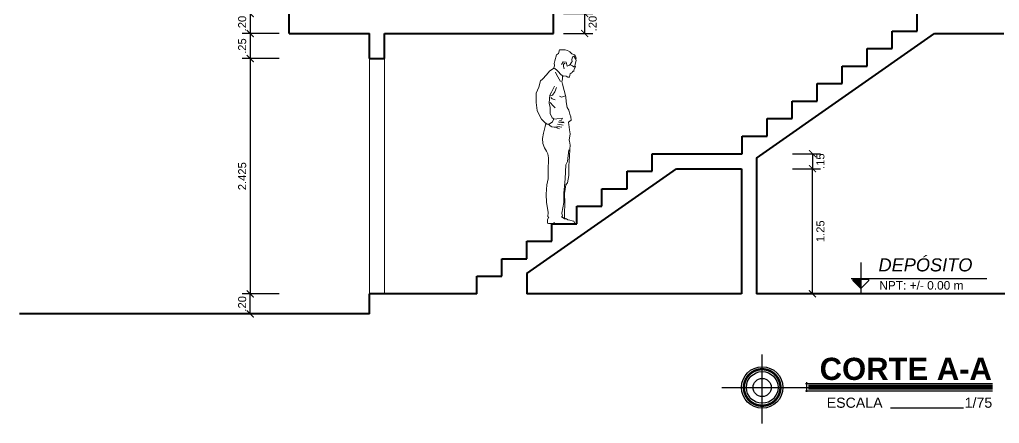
# Model space of a CAD drawing. Header units: millimetres. Extents: x 148 to 461, y 24 to 94.
# Drawn here: x 169.36 to 179.15, y 42.39 to 46.42 of the extents above; entities that cross this region are included whole.
import ezdxf

# ---------------------------------------------------------------- set-up
doc = ezdxf.new("R2010")
doc.units = ezdxf.units.MM
doc.header["$PDMODE"] = 32
doc.layers.get('0').update_dxf_attribs({"lineweight": 0})
doc.layers.get('Defpoints').update_dxf_attribs({"lineweight": 0})
for name, color, linetype, lineweight in [('A-Dims', 22, 'Continuous', 0), ('A-Stair', 53, 'Continuous', 0), ('A-Text', 30, 'Continuous', 30), ('A-Wall', 153, 'Continuous', 40), ('linea fachada', 181, 'Continuous', 40)]:
    doc.layers.add(name, color=color, linetype=linetype, lineweight=lineweight)
doc.styles.add('ejes', font='swissel.ttf')
doc.styles.add('FITO', font='ARIAL.TTF')
doc.dimstyles.new('DIM50', dxfattribs={"dimtxt": 0.08, "dimasz": 0.07, "dimexe": 0.08, "dimexo": 0.1, "dimgap": 0.04, "dimtad": 2, "dimzin": 4, "dimdsep": 46, "dimtxsty": 'ejes', "dimblk": 'ARCHTICK', "dimcen": 0.05, "dimadec": 0, "dimazin": 0, "dimtfac": 1, "dimtix": 1, "dimtmove": 0, "dimatfit": 3, "dimfxl": 0.08, "dimarcsym": 0})

# ---------------------------------------------------------------- blocks, each defined once
blk = doc.blocks.new('Persona005')
for p, q in [((-81.7401971953502, 178.6632199102185), (-71.89568840830597, 218.8305905337)), ((-71.89568840830597, 218.8305905337), (-28.78077150265758, 215.8425093277485)), ((-28.78077150265758, 215.8425093277485), (-12.12037005830125, 216.8038443445133)), ((-12.12037005830125, 216.8038443445133), (12.37094044567976, 209.9167416859597)), ((12.37094044567976, 209.9167416859597), (37.83563688971236, 197.1487884633236)), ((-119.0662887692886, 100.3081166977735), (-101.3558136912378, 163.9857431158227)), ((-101.3558136912378, 163.9857431158227), (-81.7401971953502, 178.6632199102185)), ((37.83563688971236, 197.1487884633236), (60.35059597461644, 175.5644893177222)), ((60.35059597461644, 175.5644893177222), (85.81857903409018, 165.7364136078876)), ((85.81857903409018, 165.7364136078876), (96.58169683715333, 151.0249751205939)), ((103.3910162635814, 105.9391844882705), (95.52285889561362, 80.46901035183596)), ((96.58169683715333, 151.0249751205939), (105.3761319905036, 128.4760543427883)), ((105.3761319905036, 128.4760543427883), (102.4209169389727, 114.7599125651555)), ((102.4209169389727, 114.7599125651555), (103.3910162635814, 105.9391844882705)), ((-175.0444707453891, -7.424946411554551), (-152.4845945827784, 11.16908045113374)), ((-152.4845945827784, 11.16908045113374), (-134.835469659643, 19.96899329688629)), ((-134.835469659643, 19.96899329688629), (-122.064229821564, 48.37356725372133)), ((-125.9555825048024, 73.85688785192391), (-119.0662887692886, 100.3081166977735)), ((-123.0343291461726, 57.19429533060639), (-125.9555825048024, 73.85688785192391)), ((-122.064229821564, 48.37356725372133), (-123.0343291461726, 57.19429533060639)), ((80.73582825315472, 2.088709754336953), (78.76057237255728, -11.62852756177623)), ((83.68885222772349, 13.84493319010028), (80.73582825315472, 2.088709754336953)), ((95.47575074094627, 38.3307660016794), (83.68885222772349, 13.84493319010028)), ((95.52285889561362, 80.46901035183596), (88.62589639073492, 47.1580673094485)), ((88.62589639073492, 47.1580673094485), (95.47575074094627, 38.3307660016794)), ((-271.1922144219323, -107.2734190757056), (-249.6155840456979, -91.61817418733852)), ((-249.6155840456979, -91.61817418733852), (-207.426944925432, -46.58716047904731)), ((-207.426944925432, -46.58716047904731), (-175.0444707453891, -7.424946411554551)), ((-39.90103485041008, -88.9127419093929), (-46.79142412440474, -116.3439299261764)), ((-38.89368721746013, -64.41485817452785), (-39.90103485041008, -88.9127419093929)), ((-31.04415400366324, -55.60398994396797), (-38.89368721746013, -64.41485817452785)), ((-1.649761029570049, -59.55669278212183), (-31.04415400366324, -55.60398994396797)), ((16.95850783336715, -69.37709972259287), (-1.649761029570049, -59.55669278212183)), ((33.61781373924266, -69.39572387676462), (16.95850783336715, -69.37709972259287)), ((36.58069756013748, -48.81986790259573), (33.61781373924266, -69.39572387676462)), ((40.51477624412047, -36.08478083437716), (36.58069756013748, -48.81986790259573)), ((61.11254298790268, -19.44848123659581), (40.51477624412047, -36.08478083437716)), ((67.00654001375428, -6.715585245337991), (61.11254298790268, -19.44848123659581)), ((78.76057237255728, -11.62852756177623), (67.00654001375428, -6.715585245337991)), ((-314.4550290224673, -236.5798259458261), (-288.9048805769452, -172.9109638356208)), ((-288.9048805769452, -172.9109638356208), (-271.1922144219323, -107.2734190757056)), ((-46.79142412440474, -116.3439299261764), (-38.00137112497693, -142.8126873877165)), ((-38.00137112497693, -142.8126873877165), (-21.41437075882459, -207.5086168235225)), ((-316.5266922893601, -336.5334703041183), (-314.4550290224673, -236.5798259458261)), ((-21.41437075882459, -207.5086168235225), (-5.812807256007977, -277.1032465755165)), ((-5.812807256007977, -277.1032465755165), (-0.9688838638513082, -327.0866419855467)), ((-304.8603030090082, -419.8431462952639), (-316.5266922893601, -336.5334703041183)), ((-0.9688838638513082, -327.0866419855467), (9.743839169101589, -386.876202335799)), ((9.743839169101589, -386.876202335799), (28.33019726242591, -416.2957926949466)), ((-290.195972676381, -451.2182728423581), (-304.8603030090082, -419.8431462952639)), ((-257.9241478828833, -511.0319350391836), (-290.195972676381, -451.2182728423581)), ((-231.4948298066462, -537.5204121933749), (-257.9241478828833, -511.0319350391836)), ((28.33019726242591, -416.2957926949466), (38.08268081709708, -458.4449924299087)), ((38.08268081709708, -458.4449924299087), (47.85050191049666, -486.8747637717969)), ((47.85050191049666, -486.8747637717969), (51.73309028589034, -520.1977577374712)), ((-239.4670633302742, -656.0867075685272), (-220.7711513888864, -587.5103808342892)), ((-216.8096842428868, -550.2763144927252), (-231.4948298066462, -537.5204121933749)), ((-220.7711513888864, -587.5103808342892), (-214.8552435934219, -555.1783014243551)), ((-214.8552435934219, -555.1783014243551), (-216.8096842428868, -550.2763144927252)), ((25.25009082410222, -541.7272799590387), (25.24570867017982, -545.6471166427741)), ((25.24570867017982, -545.6471166427741), (26.20156599453914, -567.2073139418001)), ((51.73309028589034, -520.1977577374712), (25.25009082410222, -541.7272799590387)), ((26.20156599453914, -567.2073139418001), (34.96203945498921, -620.1349690185533)), ((-247.3691823911417, -711.9356160039116), (-239.4670633302742, -656.0867075685272)), ((-246.4472867596825, -763.8745476018867), (-247.3691823911417, -711.9356160039116)), ((39.81253607802992, -664.2386094029808), (31.90055717083683, -728.9071503767699)), ((34.96203945498921, -620.1349690185533), (39.81253607802992, -664.2386094029808)), ((-227.8784572820478, -808.9734846959768), (-246.4472867596825, -763.8745476018867)), ((-208.3209043256353, -846.2338439610756), (-227.8784572820478, -808.9734846959768)), ((31.90055717083683, -728.9071503767699), (35.80615185432378, -741.6510017528328)), ((35.80615185432378, -741.6510017528328), (41.63989426373992, -782.8158601629391)), ((41.63989426373992, -782.8158601629391), (36.69408579288324, -823.9686676497577)), ((-192.6733282066322, -874.6701885338483), (-208.3209043256353, -846.2338439610756)), ((-185.8585310878018, -914.8561833115003), (-192.6733282066322, -874.6701885338483)), ((-188.956166141816, -1055.967017310535), (-185.8585310878018, -914.8561833115003)), ((32.6877015691771, -901.3810599996096), (28.65831103737814, -999.372594939073)), ((36.69408579288324, -823.9686676497577), (32.6877015691771, -901.3810599996096)), ((28.65831103737814, -999.372594939073), (25.60449752259019, -1101.285062100753)), ((-190.0248639296813, -1135.342614617697), (-188.956166141816, -1055.967017310535)), ((25.60449752259019, -1101.285062100753), (13.7595354698936, -1177.708730971826)), ((-209.8037156591843, -1296.034007881236), (-204.7943659564506, -1198.043568480254)), ((-204.7943659564506, -1198.043568480254), (-190.0248639296813, -1135.342614617697)), ((-3.901640376528634, -1197.288194697851), (-17.72295384830259, -1288.409060055971)), ((13.7595354698936, -1177.708730971826), (-3.901640376528634, -1197.288194697851)), ((-205.9813819002261, -1383.254756248272), (-209.8037156591843, -1296.034007881236)), ((-17.72295384830259, -1288.409060055971), (-15.87697150842216, -1390.327004910054)), ((-189.4371075348174, -1486.169093350498), (-205.9813819002261, -1383.254756248272)), ((-15.87697150842216, -1390.327004910054), (-16.71584415094874, -1501.654041106407)), ((-196.5383310131044, -1561.763186430258), (-182.633265800793, -1536.15467983749)), ((-192.4317619716507, -1535.16376528175), (-189.4371075348174, -1486.169093350498)), ((-182.633265800793, -1536.15467983749), (-192.4317619716507, -1535.16376528175)), ((-16.79436925438217, -1535.918211893619), (-24.88245490800757, -1542.917892497293)), ((-16.71584415094874, -1501.654041106407), (-16.79436925438217, -1535.918211893619)), ((-195.1248791513054, -1600.87328994309), (-196.5383310131044, -1561.763186430258)), ((-186.3300675667805, -1602.635447297861), (-195.1248791513054, -1600.87328994309)), ((-133.8752984733658, -1604.397604652632), (-186.3300675667805, -1602.635447297861)), ((-131.6765955772352, -1593.775711708596), (-133.8752984733658, -1604.397604652632)), ((-111.2600686845884, -1606.208710822813), (-131.6765955772352, -1593.775711708596)), ((85.52384051915051, -1606.208710822813), (-111.2600686845884, -1606.208710822813)), ((-24.88245490800757, -1542.917892497293), (2.444281086765967, -1556.085123842663)), ((2.444281086765967, -1556.085123842663), (17.40361937294875, -1563.394349695274)), ((17.40361937294875, -1563.394349695274), (36.68122618366531, -1567.979685987367)), ((36.68122618366531, -1567.979685987367), (62.20188479947318, -1574.196185544475)), ((62.20188479947318, -1574.196185544475), (79.00625693419049, -1580.412685101584)), ((79.00625693419049, -1580.412685101584), (86.23056645004955, -1596.418947740753)), ((86.23056645004955, -1596.418947740753), (85.52384051915051, -1606.208710822813))]:
    blk.add_line(p, q)
for points in [[(97.53098093062958, 123.5850227959637), (80.90235010221208, 151.042503736283), (65.21314352094446, 142.2403998135688), (58.320563169988, 112.8492934549178), (63.19954379352479, 94.22459151477153), (50.44692810961718, 82.47932346381288), (40.62761670762669, 64.85101377180956), (34.74019291265953, 57.99787280615703), (9.24701246813087, 45.28688758451255), (-0.5032800095786656, 89.39600566134425), (-31.85868686401997, 92.37094040552631), (-48.54976338583443, 63.97074860261466)], [(-128.9480458646749, 26.82213426254031), (-100.5522362156875, 6.211221056990434), (-84.89151363491688, -10.46561346457464), (-57.48552300318757, -39.89506367004822), (-43.77924107188115, -51.66991125998346), (-36.92610010622817, -57.55733505495198)], [(-21.16239690827702, 17.88199249126512), (-28.97358627525087, 43.3696952433903), (-26.98847054832864, 65.90656509790836), (-11.29707289009953, 76.66858736249026)], [(36.70449340844929, 61.91551841293141), (64.12910819434914, 49.14537411333196), (80.77855425389912, 40.30711742075629), (90.57266827083508, 35.39636618128144)], [(-59.5276067311033, -113.3898104131275), (-86.91387767018018, -66.32109513084276), (-100.6059176012386, -41.80677831876881), (-113.3179983613622, -17.29355704517355)], [(-231.494829806646, -537.5204121933751), (-204.0822659440332, -561.0701073732452), (-178.605518576714, -563.0585097156107), (-145.2573272259865, -536.6368604087378), (-130.5239779690782, -506.2745591869974), (-149.1300557550535, -494.4942339046596), (-166.7211171387152, -451.3563106909186), (-169.5897846502744, -387.6556779647752), (-179.3400771279844, -343.5465598879454), (-175.3687501356589, -297.4928610079759), (-170.4229416648027, -256.340053521158), (-153.7318651429891, -227.9398617182463), (-141.9394889373629, -198.5542330519992), (-124.2618800137315, -164.2753817619649)], [(-170.4328015111282, -265.1596860595627), (-144.9440032205225, -256.3685375216536), (-118.448952835447, -224.0594644198139), (-100.7560063730861, -176.0611847367071)], [(-162.6117522978284, -281.8277562732836), (-146.9488386400962, -296.544672452981), (-116.5832508029147, -308.3381441970868)], [(-71.461307400732, -269.1901721298417), (-48.93210631557846, -278.0350020533014), (-17.5646485378497, -270.2303859172115), (-6.778524426693783, -264.3626818148954)], [(-168.5495708629059, -333.7590191018938), (-137.2303167783257, -369.0726064868935), (-115.6942213258739, -389.675850923078)], [(-138.3658424135101, -508.2257132210201), (-97.20536615732722, -506.3118074953398), (-37.41909242251673, -498.5389619751876), (-49.20160878181601, -519.104958103031), (-69.78622906383085, -523.9817476496067)], [(-184.4852736023176, -563.0519364847268), (-168.8256465600279, -580.7087301772266), (-150.2151866201293, -588.569218775829), (-125.720589500705, -592.5164439215808), (-106.1214060820284, -592.5383546911938), (-88.49528746698611, -604.3175844350511), (-68.90377281767401, -611.1992094012015)], [(-98.26968179127012, -581.767568118766), (-65.93979345829798, -589.6433942560974), (-44.38507385167619, -593.5873327864073)], [(-90.40919319266682, -563.1571081788678), (-49.25638570584803, -568.1029166497241), (-31.62369385992266, -574.0023913679787)], [(-79.60115831189792, -537.6902206578742), (-51.1867245087387, -541.6418279575486), (-24.72892243200518, -542.6513666674599)], [(-78.623390217926, -539.6512345382233), (-21.79561815008761, -548.534408308505)], [(-44.41191454445194, -1494.170906413105), (-26.64775808084865, -1382.475280619296), (-25.55934060033129, -1285.460418235325), (-15.63485750419973, -1173.756028133671), (-12.65115845217266, -1134.560947911759), (-5.628209022019709, -988.5547002119782), (12.05159097857271, -952.3159305800767), (25.90796168172714, -829.8363717520737)], [(-44.41191454445194, -1494.170906413105), (-38.5694078271899, -1527.49609145574), (-48.3777638443739, -1535.324809438404), (-19.46422277111238, -1552.903450840994), (2.367875966975171, -1559.525188230582)]]:
    blk.add_lwpolyline(points)
blk = doc.blocks.new('_ArchTick')
at = {"color": 0, "linetype": 'ByBlock', "const_width": 0.15}
blk.add_lwpolyline([(-0.5, -0.5), (0.5, 0.5)], dxfattribs=at)
blk = doc.blocks.new('*D51')
at = {"layer": 'A-Dims', "color": 0, "lineweight": -2}
for p, q in [((171.9511385666732, 43.68317226955261), (171.5804210439743, 43.68317226955261)), ((171.6604210439743, 43.48317226955261), (171.6604210439743, 43.68317226955261)), ((171.9511385666732, 43.48317226955261), (171.5804210439743, 43.48317226955261))]:
    blk.add_line(p, q, dxfattribs=at)
at = {"layer": 'Defpoints', "color": 0}
for p in [(171.6604210439743, 43.68317226955261), (172.0511385666732, 43.68317226955261), (172.0511385666732, 43.48317226955261)]:
    blk.add_point(p, dxfattribs=at)
at = {"layer": 'A-Dims', "color": 0, "lineweight": -2, "xscale": 0.07, "yscale": 0.07, "zscale": 0.07}
for p, rotation in [((171.6604210439743, 43.68317226955261), 270), ((171.6604210439743, 43.48317226955261), 90)]:
    blk.add_blockref('_ArchTick', p, dxfattribs=dict(at, rotation=rotation))
at = {"layer": 'A-Dims', "color": 0, "insert": (171.5804210439743, 43.58317226955261), "char_height": 0.08, "attachment_point": 5, "rotation": 90, "style": 'ejes'}
blk.add_mtext('.20', dxfattribs=at)
blk = doc.blocks.new('*D52')
at = {"layer": 'A-Dims', "color": 0, "lineweight": -2}
for p, q in [((171.9511385666732, 46.03317226955258), (171.5804210439743, 46.03317226955258)), ((171.6604210439743, 46.03317226955258), (171.6604210439743, 43.68317226955261)), ((171.9511385666732, 43.68317226955261), (171.5804210439743, 43.68317226955261))]:
    blk.add_line(p, q, dxfattribs=at)
at = {"layer": 'Defpoints', "color": 0}
for p in [(172.0511385666732, 46.03317226955258), (171.6604210439743, 43.68317226955261), (172.0511385666732, 43.68317226955261)]:
    blk.add_point(p, dxfattribs=at)
at = {"layer": 'A-Dims', "color": 0, "lineweight": -2, "xscale": 0.07, "yscale": 0.07, "zscale": 0.07}
for p, rotation in [((171.6604210439743, 46.03317226955258), 90), ((171.6604210439743, 43.68317226955261), 270)]:
    blk.add_blockref('_ArchTick', p, dxfattribs=dict(at, rotation=rotation))
at = {"layer": 'A-Dims', "color": 0, "insert": (171.5804210439743, 44.8581722695526), "char_height": 0.08, "attachment_point": 5, "rotation": 90, "style": 'ejes'}
blk.add_mtext('2.425', dxfattribs=at)
blk = doc.blocks.new('*D53')
at = {"layer": 'A-Dims', "color": 0, "lineweight": -2}
for p, q in [((171.9511385666732, 46.28317226955257), (171.5804210439743, 46.28317226955257)), ((171.6604210439743, 46.28317226955257), (171.6604210439743, 46.03317226955258)), ((171.9511385666732, 46.03317226955258), (171.5804210439743, 46.03317226955258))]:
    blk.add_line(p, q, dxfattribs=at)
at = {"layer": 'Defpoints', "color": 0}
for p in [(172.0511385666732, 46.28317226955257), (171.6604210439743, 46.03317226955258), (172.0511385666732, 46.03317226955258)]:
    blk.add_point(p, dxfattribs=at)
at = {"layer": 'A-Dims', "color": 0, "lineweight": -2, "xscale": 0.07, "yscale": 0.07, "zscale": 0.07}
for p, rotation in [((171.6604210439743, 46.28317226955257), 90), ((171.6604210439743, 46.03317226955258), 270)]:
    blk.add_blockref('_ArchTick', p, dxfattribs=dict(at, rotation=rotation))
at = {"layer": 'A-Dims', "color": 0, "insert": (171.5804210439743, 46.15817226955257), "char_height": 0.08, "attachment_point": 5, "rotation": 90, "style": 'ejes'}
blk.add_mtext('.25', dxfattribs=at)
blk = doc.blocks.new('*D54')
at = {"layer": 'A-Dims', "color": 0, "lineweight": -2}
for p, q in [((171.9511385666732, 46.48317226955257), (171.5804210439743, 46.48317226955257)), ((171.6604210439743, 46.48317226955257), (171.6604210439743, 46.28317226955257)), ((171.9511385666732, 46.28317226955257), (171.5804210439743, 46.28317226955257))]:
    blk.add_line(p, q, dxfattribs=at)
at = {"layer": 'Defpoints', "color": 0}
for p in [(172.0511385666732, 46.48317226955257), (171.6604210439743, 46.28317226955257), (172.0511385666732, 46.28317226955257)]:
    blk.add_point(p, dxfattribs=at)
at = {"layer": 'A-Dims', "color": 0, "lineweight": -2, "xscale": 0.07, "yscale": 0.07, "zscale": 0.07}
for p, rotation in [((171.6604210439743, 46.48317226955257), 270), ((171.6604210439743, 46.28317226955257), 90)]:
    blk.add_blockref('_ArchTick', p, dxfattribs=dict(at, rotation=rotation))
at = {"layer": 'A-Dims', "color": 0, "insert": (171.5804210439743, 46.38317226955257), "char_height": 0.08, "attachment_point": 5, "rotation": 90, "style": 'ejes'}
blk.add_mtext('.20', dxfattribs=at)
blk = doc.blocks.new('*D82')
at = {"layer": 'A-Dims', "color": 0, "lineweight": -2}
for p, q in [((177.0797222090955, 45.08317226955259), (177.3578862161195, 45.08317226955259)), ((177.2778862161195, 45.08317226955259), (177.2778862161195, 44.93317226955259)), ((177.0797222090955, 44.93317226955259), (177.3578862161195, 44.93317226955259))]:
    blk.add_line(p, q, dxfattribs=at)
at = {"layer": 'Defpoints', "color": 0}
for p in [(176.9797222090955, 45.08317226955259), (176.9797222090955, 44.93317226955259), (177.2778862161195, 44.93317226955259)]:
    blk.add_point(p, dxfattribs=at)
at = {"layer": 'A-Dims', "color": 0, "lineweight": -2, "xscale": 0.07, "yscale": 0.07, "zscale": 0.07}
for p, rotation in [((177.2778862161195, 45.08317226955259), 270), ((177.2778862161195, 44.93317226955259), 90)]:
    blk.add_blockref('_ArchTick', p, dxfattribs=dict(at, rotation=rotation))
at = {"layer": 'A-Dims', "color": 0, "insert": (177.3578862161195, 45.00817226955259), "char_height": 0.08, "attachment_point": 5, "rotation": 90, "style": 'ejes'}
blk.add_mtext('.15', dxfattribs=at)
blk = doc.blocks.new('*D83')
at = {"layer": 'A-Dims', "color": 0, "lineweight": -2}
for p, q in [((177.0797222090955, 44.93317226955259), (177.3578862161195, 44.93317226955259)), ((177.2778862161195, 43.68317226955261), (177.2778862161195, 44.93317226955259)), ((177.0797222090955, 43.68317226955261), (177.3578862161195, 43.68317226955261))]:
    blk.add_line(p, q, dxfattribs=at)
at = {"layer": 'Defpoints', "color": 0}
for p in [(176.9797222090955, 44.93317226955259), (177.2778862161195, 44.93317226955259), (176.9797222090955, 43.68317226955261)]:
    blk.add_point(p, dxfattribs=at)
at = {"layer": 'A-Dims', "color": 0, "lineweight": -2, "xscale": 0.07, "yscale": 0.07, "zscale": 0.07}
for p, rotation in [((177.2778862161195, 44.93317226955259), 90), ((177.2778862161195, 43.68317226955261), 270)]:
    blk.add_blockref('_ArchTick', p, dxfattribs=dict(at, rotation=rotation))
at = {"layer": 'A-Dims', "color": 0, "insert": (177.3578862161195, 44.3081722695526), "char_height": 0.08, "attachment_point": 5, "rotation": 90, "style": 'ejes'}
blk.add_mtext('1.25', dxfattribs=at)
blk = doc.blocks.new('*D105')
at = {"layer": 'A-Dims', "color": 0, "lineweight": -2}
for p, q in [((174.7908012828451, 46.48317226955257), (175.0822806407217, 46.48317226955257)), ((175.0022806407217, 46.28317226955257), (175.0022806407217, 46.48317226955257)), ((174.7908012828451, 46.28317226955257), (175.0822806407217, 46.28317226955257))]:
    blk.add_line(p, q, dxfattribs=at)
at = {"layer": 'Defpoints', "color": 0}
for p in [(174.6908012828451, 46.48317226955257), (175.0022806407217, 46.48317226955257), (174.6908012828451, 46.28317226955257)]:
    blk.add_point(p, dxfattribs=at)
at = {"layer": 'A-Dims', "color": 0, "lineweight": -2, "xscale": 0.07, "yscale": 0.07, "zscale": 0.07}
for p, rotation in [((175.0022806407217, 46.48317226955257), 270), ((175.0022806407217, 46.28317226955257), 90)]:
    blk.add_blockref('_ArchTick', p, dxfattribs=dict(at, rotation=rotation))
at = {"layer": 'A-Dims', "color": 0, "insert": (175.0822806407217, 46.38317226955257), "char_height": 0.08, "attachment_point": 5, "rotation": 90, "style": 'ejes'}
blk.add_mtext('.20', dxfattribs=at)

msp = doc.modelspace()

# ---------------------------------------------------------------- hatches: boundary and pattern name
at = {"layer": 'A-Text'}
msp.add_hatch(color=256, dxfattribs=at).paths.add_polyline_path([(177.7614914056242, 43.7352446961622), (177.7614914056242, 43.82524469616212), (177.6813030243619, 43.82524469616212), (177.6813030243619, 43.81543307742467)])

# ---------------------------------------------------------------- linework, layer by layer
at = {"layer": 'A-Stair'}
for p, q in [((172.85201856051, 43.68317226955261), (172.85201856051, 46.03317226955258)), ((173.0021835593544, 43.68317226955261), (173.0021835593543, 46.03317226955257))]:
    msp.add_line(p, q, dxfattribs=at)
at = {"layer": 'A-Text'}
for p, q in [((177.7614914056242, 43.99458940859617), (177.7614914056242, 43.68317226955261)), ((177.6653314606208, 43.83524469616222), (179.0214708949518, 43.83524469616222))]:
    msp.add_line(p, q, dxfattribs=at)
at = {"layer": 'A-Text', "color": 251, "linetype": 'Continuous'}
for p, q in [((176.7755391846076, 42.3887126070715), (176.7755391846076, 43.07658324695302)), ((177.2094306943974, 42.7886164252739), (179.0768590259058, 42.78861642527391)), ((177.2225912289713, 42.70328525915316), (177.2225912289713, 42.79921729603147)), ((176.3719913611793, 42.74753095417377), (179.0768590259058, 42.74753095417377)), ((177.2094306943974, 42.71260708135237), (179.0768590259058, 42.71260708135237)), ((178.0585927052916, 42.54490007603472), (178.7866609078858, 42.54490007603472))]:
    msp.add_line(p, q, dxfattribs=at)
at = {"layer": 'A-Text'}
msp.add_lwpolyline([(177.7614914056242, 43.7352446961622), (177.8416797868866, 43.81543307742444), (177.8416797868866, 43.82524469616212), (177.6813030243619, 43.82524469616212), (177.6813030243619, 43.81543307742467), (177.7614914056242, 43.7352446961622)], dxfattribs=at)
at = {"layer": 'A-Text', "const_width": 0.02375291952}
msp.add_lwpolyline([(176.7755391846076, 42.92995337506156, 1760.380359204241), (176.7759536910706, 42.92995290621792, 1760.380359204241)], format="xyb", dxfattribs=at)
at = {"layer": 'A-Text', "const_width": 0.04750583904}
msp.add_lwpolyline([(177.2368429806996, 42.75061175434131), (179.0768590259058, 42.75061175434131)], dxfattribs=at)
at = {"layer": 'A-Text', "color": 251, "linetype": 'Continuous'}
for radius in [0.2067454115020801, 0.1580994323251201, 0.09121121095680004]:
    msp.add_circle((176.7755391846076, 42.74753095417377), radius, dxfattribs=at)
at = {"layer": 'A-Wall', "color": 201}
for p, q in [((172.85201856051, 43.48317226955261), (172.85201856051, 43.68317226955261)), ((173.9250413487138, 43.6831722695526), (172.85201856051, 43.68317226955261)), ((176.5700108735549, 43.6831722695526), (174.4250413487137, 43.6831722695526)), ((182.2748763498693, 43.6831722695526), (176.7200108735549, 43.68317226955261)), ((172.85201856051, 43.48317226955261), (169.3561603277664, 43.4831722695526))]:
    msp.add_line(p, q, dxfattribs=at)
at = {"layer": 'linea fachada'}
for p, q in [((172.0511385666732, 46.28317226955257), (172.0511385666732, 48.78317226955257)), ((174.6908012828451, 46.28317226955257), (174.6908012828451, 46.58317226955258)), ((178.3250413487137, 46.30817226955257), (178.3250413487137, 46.48317226955257)), ((178.0750413487137, 46.13317226955257), (178.0750413487137, 46.30817226955257)), ((178.0750413487137, 46.30817226955257), (178.3250413487137, 46.30817226955257)), ((172.0511385666732, 46.28317226955257), (172.85201856051, 46.28317226955257)), ((172.85201856051, 46.03317226955258), (172.85201856051, 46.28317226955257)), ((173.0021835593544, 46.28317226955257), (174.6908012828451, 46.28317226955257)), ((173.0021835593544, 46.03317226955258), (173.0021835593544, 46.28317226955257)), ((178.4985823021264, 46.28317226955257), (179.1908012828453, 46.28317226955257)), ((177.8250413487137, 45.95817226955258), (177.8250413487137, 46.13317226955257)), ((177.8250413487137, 46.13317226955257), (178.0750413487137, 46.13317226955257)), ((172.85201856051, 46.03317226955258), (173.0021835593544, 46.03317226955258)), ((177.5750413487137, 45.78317226955258), (177.5750413487137, 45.95817226955258)), ((177.5750413487137, 45.95817226955258), (177.8250413487137, 45.95817226955258)), ((177.3250413487137, 45.60817226955258), (177.3250413487137, 45.78317226955258)), ((177.3250413487137, 45.78317226955258), (177.5750413487137, 45.78317226955258)), ((177.0750413487137, 45.43317226955259), (177.0750413487137, 45.60817226955258)), ((177.0750413487137, 45.60817226955258), (177.3250413487137, 45.60817226955258)), ((176.8250413487137, 45.25817226955259), (176.8250413487137, 45.43317226955259)), ((176.8250413487137, 45.43317226955259), (177.0750413487137, 45.43317226955259)), ((176.5750413487137, 45.08317226955259), (176.5750413487137, 45.25817226955259)), ((176.5750413487137, 45.25817226955259), (176.8250413487137, 45.25817226955259)), ((175.6750413487137, 44.90817226955259), (175.6750413487137, 45.08317226955259)), ((175.6750413487137, 45.08317226955259), (176.5750413487137, 45.08317226955259)), ((176.7200108735549, 45.03817226955259), (176.7200108735549, 43.6831722695526)), ((175.4250413487137, 44.7331722695526), (175.4250413487137, 44.90817226955259)), ((175.4250413487137, 44.90817226955259), (175.6750413487137, 44.90817226955259)), ((175.9200108735549, 44.93317226955259), (176.5700108735549, 44.93317226955259)), ((176.5700108735549, 44.93317226955259), (176.5700108735549, 43.6831722695526)), ((175.1750413487137, 44.5581722695526), (175.1750413487137, 44.7331722695526)), ((175.1750413487137, 44.7331722695526), (175.4250413487137, 44.7331722695526)), ((174.9250413487137, 44.3831722695526), (174.9250413487137, 44.5581722695526)), ((174.9250413487137, 44.5581722695526), (175.1750413487137, 44.5581722695526)), ((174.6750413487137, 44.20817226955261), (174.6750413487137, 44.3831722695526)), ((174.6750413487137, 44.3831722695526), (174.9250413487137, 44.3831722695526)), ((174.4250413487137, 44.03317226955261), (174.4250413487137, 44.20817226955261)), ((174.4250413487137, 44.20817226955261), (174.6750413487137, 44.20817226955261)), ((174.1750413487137, 43.85817226955261), (174.1750413487137, 44.03317226955261)), ((174.1750413487137, 44.03317226955261), (174.4250413487137, 44.03317226955261)), ((173.9250413487137, 43.68317226955261), (173.9250413487137, 43.85817226955261)), ((173.9250413487137, 43.85817226955261), (174.1750413487137, 43.85817226955261)), ((174.4250413487137, 43.88669360216379), (174.4250413487137, 43.68317226955261))]:
    msp.add_line(p, q, dxfattribs=at)
for points in [[(176.7200108735549, 45.03817226955259), (178.4985823021264, 46.28317226955257)], [(174.4250413487137, 43.88669360216379), (175.9200108735549, 44.93317226955259)]]:
    msp.add_lwpolyline(points, dxfattribs=at)

# ---------------------------------------------------------------- block references
at = {"layer": 'A-Stair', "linetype": 'Continuous', "xscale": 0.0009528677583148237, "yscale": 0.0009528677583716672, "zscale": 0.0009528677583708793}
msp.add_blockref('Persona005', (174.8177505292482, 45.91367675953737), dxfattribs=at)

# ---------------------------------------------------------------- texts
at = {"layer": 'A-Text', "style": 'FITO'}
for s, p in [('ESCALA', (177.4199684924109, 42.54490007603472)), ('1/75', (178.798453069034, 42.54490007603472))]:
    msp.add_text(s, height=0.101345789952, dxfattribs=at).set_placement(p)
at = {"layer": 'A-Text', "attachment_point": 1}
for s, insert, char_height, width in [('\\pxqc;{\\fArial|b0|i1|c0|p34;DEPÓSITO}', (177.4462239561352, 44.03740381612327), 0.13, 1.921230973560597), ('\\pxqc;{\\fArial|b0|i0|c0|p34;NPT: +/- 0.00 m}', (177.4055890109335, 43.81028315608556), 0.085, 1.921230973560597), ('{\\fArial|b1|i0|c0|p34;CORTE A-A}', (177.3498443219959, 43.0445507427856), 0.22176, 10.94881398779467)]:
    msp.add_mtext(s, dxfattribs=dict(at, insert=insert, char_height=char_height, width=width))

# ---------------------------------------------------------------- dimensions: what is measured, and where the dimension line sits
at = {"layer": 'A-Dims'}
for base, p1, p2, picture, middle in [((171.6604210439743, 46.28317226955257), (172.0511385666732, 46.48317226955257), (172.0511385666732, 46.28317226955257), '*D54', (171.5804210439743, 46.38317226955257)), ((175.0022806407217, 46.48317226955257), (174.6908012828451, 46.28317226955257), (174.6908012828451, 46.48317226955257), '*D105', (175.0822806407217, 46.38317226955257)), ((171.6604210439743, 46.03317226955258), (172.0511385666732, 46.28317226955257), (172.0511385666732, 46.03317226955258), '*D53', (171.5804210439743, 46.15817226955257)), ((177.2778862161195, 44.93317226955259), (176.9797222090955, 45.08317226955259), (176.9797222090955, 44.93317226955259), '*D82', (177.3578862161195, 45.00817226955259)), ((177.2778862161195, 44.93317226955259), (176.9797222090955, 43.68317226955261), (176.9797222090955, 44.93317226955259), '*D83', (177.3578862161195, 44.3081722695526)), ((171.6604210439743, 43.68317226955261), (172.0511385666732, 43.48317226955261), (172.0511385666732, 43.68317226955261), '*D51', (171.5804210439743, 43.58317226955261))]:
    dim = msp.add_linear_dim(base=base, p1=p1, p2=p2, angle=90, dimstyle='DIM50', dxfattribs=at)
    dim.commit()
    dim.dimension.update_dxf_attribs({"geometry": picture, "text_midpoint": middle})
dim = msp.add_linear_dim(base=(171.6604210439743, 43.68317226955261), p1=(172.0511385666732, 46.03317226955258), p2=(172.0511385666732, 43.68317226955261), angle=90, text='2.425', dimstyle='DIM50', dxfattribs=at)
dim.commit()
dim.dimension.update_dxf_attribs({"geometry": '*D52', "text_midpoint": (171.5804210439743, 44.8581722695526)})

doc.saveas('drawing.dxf')
